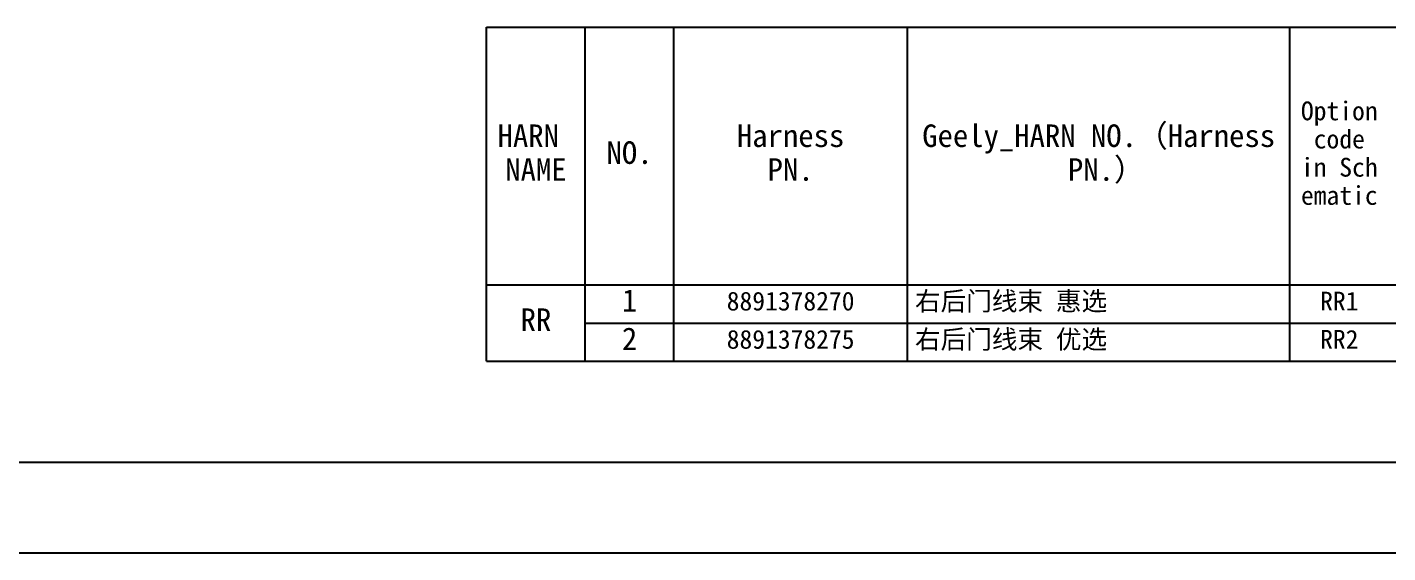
# Model space of a CAD drawing. Header units: inches. Extents: x 47316 to 59086, y 3141 to 11743.
# Drawn here: x 58476.3 to 58776.5, y 6869.2 to 6985.2 of the extents above; entities that cross this region are included whole.
import ezdxf
from ezdxf.enums import TextEntityAlignment as Align

# ---------------------------------------------------------------- set-up
doc = ezdxf.new("R2010")
doc.units = ezdxf.units.IN
doc.header["$MEASUREMENT"] = 0
doc.styles.add('COOL-宋体', font='')
doc.styles.get('COOL-宋体').set_extended_font_data('SimSun')

msp = doc.modelspace()

# ---------------------------------------------------------------- linework, layer by layer
at = {"color": 0, "lineweight": -3}
for p, q in [((58577.68, 6911.48), (58577.68, 6985.22)), ((58577.68, 6985.22), (58814, 6985.22)), ((58599.44, 6911.48), (58599.44, 6985.22)), ((58618.99, 6911.48), (58618.99, 6985.22)), ((58670.52, 6911.48), (58670.52, 6985.22)), ((58754.92, 6911.48), (58754.92, 6985.22)), ((58577.68, 6928.36), (58814, 6928.36)), ((58599.44, 6919.92), (58814, 6919.92)), ((58577.68, 6911.48), (58814, 6911.48)), ((57322.57, 6889.2), (59065.57, 6889.2)), ((57302.57, 6869.2), (59085.57, 6869.2))]:
    msp.add_line(p, q, dxfattribs=at)

# ---------------------------------------------------------------- texts
at = {"color": 0, "lineweight": -3, "style": 'COOL-宋体'}
for s, height, p in [('Option', 4.146, (58765.81, 6964.67)), ('HARN ', 4.975, (58588.56, 6958.78)), ('Harness', 4.975, (58644.75, 6958.78)), ('Geely_HARN NO.（Harness', 4.9753, (58712.72, 6958.78)), (' code ', 4.146, (58765.81, 6958.45)), ('NO.', 4.975, (58609.22, 6955.05)), ('NAME', 4.975, (58588.56, 6951.32)), ('PN.', 4.975, (58644.75, 6951.32)), (' PN.）', 4.975, (58712.72, 6951.32)), ('in Sch', 4.146, (58765.81, 6952.23)), ('ematic', 4.146, (58765.81, 6946.01)), ('1', 4.98, (58609.22, 6922.4)), ('8891378270', 4.146, (58644.75, 6922.69)), ('RR1', 4.146, (58765.81, 6922.69)), ('RR', 4.975, (58588.56, 6918.18)), ('2', 4.98, (58609.22, 6913.96)), ('8891378275', 4.146, (58644.75, 6914.25)), ('RR2', 4.146, (58765.81, 6914.25))]:
    msp.add_text(s, height=height, dxfattribs=at).set_placement(p, align=Align.CENTER)
for s, p in [('右后门线束 惠选', (58672.18, 6922.69)), ('右后门线束 优选', (58672.18, 6914.25))]:
    msp.add_text(s, height=4.146, dxfattribs=at).set_placement(p)

doc.saveas('drawing.dxf')
